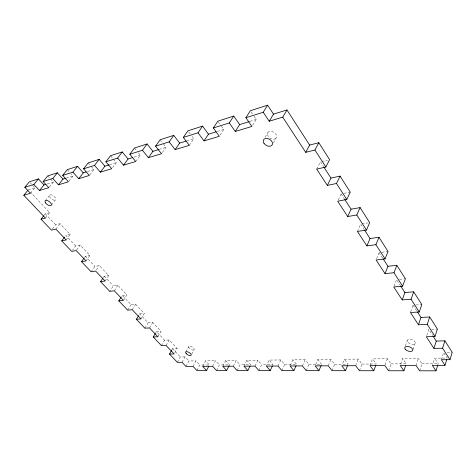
<?xml version="1.0" encoding="UTF-8"?>
<svg xmlns="http://www.w3.org/2000/svg" width="476" height="476" viewBox="0 0 476 476"><rect width="100%" height="100%" fill="white"/><g stroke="black" fill="none" stroke-linecap="round" stroke-linejoin="round"><path stroke-width="0.36" stroke-dasharray="2.38 1.78" d="M441.341 359.761L443.614 352.46L447.22 358.041L434.642 358.19L432.559 364.729M437.825 364.937L438.235 363.634L434.642 358.19M419.665 370.798L421.986 363.729L418.35 358.374L402.595 358.553L400.173 365.52M415.994 365.455L418.35 358.374M426.734 335.407L428.727 329.416L432.69 335.556M413.049 349.479L415.262 342.976M405.421 345.802L407.224 340.632M388.594 370.756L391.034 363.908L387.339 358.731L372.559 358.898L370.03 365.645M410.681 311.839L413.055 305.158L415.245 305.015M385.108 364.896L387.339 358.731M393.991 286.278L396.538 279.59L400.524 285.761M359.445 370.721L361.986 364.08L358.238 359.059L344.356 359.219L342.256 364.455M355.661 365.705L358.238 359.059M332.04 370.685L334.67 364.241L330.885 359.374L317.819 359.523L315.112 365.877M376.641 258.629L379.104 252.607L381.169 252.345M328.22 365.818L330.885 359.374M306.235 370.649L308.936 364.396L305.128 359.672L292.8 359.808L290.033 365.979M302.391 365.925L305.128 359.672M357.434 231.425L360.677 224.077L364.182 229.503M281.893 370.614L284.654 364.539L280.822 359.945L269.184 360.082L266.358 366.08M278.026 366.026L280.822 359.945M258.89 370.584L261.699 364.675L273.016 364.61L269.184 360.082M338.299 199.866L341.161 193.875L343.255 193.464M255.011 366.127L257.861 360.207L261.699 364.675M243.98 366.169L246.842 360.338L257.861 360.207M237.119 370.554L239.969 364.8L250.685 364.741L246.842 360.338M233.24 366.217L236.126 360.457L239.969 364.8M222.786 366.258L225.684 360.576L236.126 360.457M216.479 370.53L219.365 364.925L228.075 364.872M212.605 366.3L215.521 360.695L219.365 364.925M316.695 169.123L320.467 161.84L323.579 166.654M202.687 366.341L205.62 360.808L215.521 360.695M196.891 370.501L199.801 365.038L209.458 364.985L205.62 360.808M193.024 366.383L195.969 360.915L199.801 365.038M191.739 354.061L194.083 349.753A3.13 1.386 28.9 0 0 191.007 346.397A3.13 1.386 28.9 0 0 189.264 348.158A3.13 1.386 28.9 0 0 194.083 349.753M185.938 366.413L188.889 360.998L195.969 360.915M182.04 362.295L185.021 356.875L188.889 360.998M185.759 351.99L188.811 346.463M177.393 362.343L180.38 356.958L185.021 356.875M174.805 352.74L177.179 348.521L169.188 340.001L164.559 340.191L156.425 331.57L155.717 332.772M171.866 349.848L172.544 348.652L177.179 348.521M166.07 345.439L169.188 340.001M161.435 345.594L164.559 340.191M273.426 142.758L276.181 138.04A4.974 3.499 31.4 0 0 271.784 131.447A4.974 3.499 31.4 0 0 268.196 136.35A4.974 3.499 31.4 0 0 276.181 138.04M157.853 336.764L161.049 331.326L152.748 322.478L148.137 322.787L139.688 313.833L138.944 315.035M265.096 137.243L267.905 132.548M149.482 327.928L152.748 322.478M144.871 328.202L148.137 322.787M140.95 318.914L144.287 313.464L135.666 304.271L131.078 304.705L122.296 295.394L121.517 296.602M252.613 125.289L256.231 119.458L253.869 115.971M132.245 309.727L135.666 304.271M127.657 310.126L131.078 304.705M123.367 300.356L126.866 294.894L117.893 285.332L113.342 285.903L109.754 291.33M220.132 135.041L223.756 129.484L221.221 125.932M114.311 290.794L117.893 285.332M105.071 281.042L108.742 275.574L99.401 265.62L94.879 266.34L91.118 271.772M103.387 277.425L104.202 276.217L108.742 275.574M189.293 145.335L193.78 138.736L191.673 135.91M96.473 269.874L99.401 265.62M162.328 152.552L166.029 147.298L162.869 143.234M86.013 260.925L89.869 255.457L80.141 245.086L75.66 245.967L72.501 250.311M84.514 257.462L85.371 256.255L89.869 255.457M76.582 250.007L80.141 245.086M135.719 161.495L140.265 155.253L137.124 151.362M66.152 239.963L70.204 234.501L60.059 223.684L55.627 224.737L52.312 229.075M112.556 167.623L116.281 162.655L110.503 155.723M55.906 229.14L60.059 223.684M89.762 174.942L93.897 169.563L91.041 166.231M45.434 218.091L49.694 212.635L30.767 192.465M51.563 204.906L55.484 199.908A3.76 1.833 37.2 0 0 52.366 195.237A3.76 1.833 37.2 0 0 49.968 197.385A3.76 1.833 37.2 0 0 55.484 199.908M44.018 215.408L45.291 213.778L49.694 212.635M68.883 181.213L72.965 176.019L71.079 173.889M45.309 200.664L49.718 195.124M49.272 187.139L53.342 182.076L47.743 175.918M30.416 193.256L34.909 187.77L31.892 184.527M28.28 189.811L34.909 187.77M47.32 183.932L53.342 182.076M66.319 178.072L72.965 176.019M87.513 171.533L93.897 169.563M109.587 164.72L116.281 162.655M134.161 157.134L140.265 155.253M159.127 149.428L166.029 147.298M186.711 140.914L193.78 138.736M217.502 131.412L223.756 129.484M250.019 121.374L256.231 119.458M321.871 161.507L327.5 160.168M70.204 234.501L65.748 235.459L75.66 245.967M343.958 193.327L350.241 192.09M362.063 223.857L368.299 222.869M381.853 252.262L388.035 251.489M122.296 295.394L126.866 294.894M399.489 279.317L405.391 278.757M139.688 313.833L144.287 313.464M415.976 304.967L421.819 304.575M156.425 331.57L161.049 331.326M431.619 329.297L437.402 329.065M447.19 352.401L452.2 352.317M284.654 364.539L296.625 364.467L292.8 359.808M308.936 364.396L321.615 364.318L317.819 359.523M334.67 364.241L348.123 364.164L344.356 359.219M361.986 364.08L376.284 363.997L372.559 358.898M391.034 363.908L406.26 363.819L402.595 358.553M421.986 363.729L438.235 363.634M45.291 213.778L55.627 224.737M85.371 256.255L94.879 266.34M104.202 276.217L113.342 285.903M172.544 348.652L180.38 356.958M30.387 182.903L31.386 183.986M225.684 360.576L229.527 364.866M67.306 169.623L69.193 171.759M88.179 162.905L90.559 165.678M134.434 148.024L136.677 150.803M160.156 139.748L162.417 142.651M188.722 131.959L191.251 135.345M218.258 121.785L220.793 125.337M251.108 111.902L253.47 115.388M341.161 193.875L344.327 198.778M379.104 252.607L382.722 258.2M413.055 305.158L417.024 311.304M408.14 342.541A4.201 2.243 19.2 0 0 415.03 343.517A4.201 2.243 19.2 0 0 410.568 339.334A4.201 2.243 19.2 0 0 408.14 342.541"/><path stroke-width="0.71" d="M375.784 365.348L373.791 370.739L370.03 365.645L384.858 365.586L388.594 370.756L403.88 370.78L400.173 365.52L415.994 365.455L419.665 370.798L435.986 370.822L432.351 365.384L444.989 365.336L441.341 359.761L449.969 359.678L452.2 352.317L444.893 340.84L436.266 341.084L433.089 336.175M444.989 365.336L446.815 359.368M449.969 359.678L442.585 348.212L444.893 340.84M435.986 370.822L437.623 365.592M442.585 348.212L433.916 348.396L436.266 341.084M433.916 348.396L426.294 336.74L435.01 336.449L437.402 329.065L429.715 316.98L420.992 317.444L417.422 311.917M435.01 336.449L427.234 324.382L429.715 316.98M427.234 324.382L418.469 324.781L420.992 317.444M403.88 370.78L405.784 365.211M418.469 324.781L410.443 312.506L419.249 311.982L421.819 304.575L413.715 291.842L404.909 292.55L400.923 286.379M419.249 311.982L411.05 299.255L413.715 291.842M411.05 299.255L402.202 299.898L404.909 292.55M402.625 286.177L405.391 278.757L396.835 265.31L387.94 266.286L385.036 273.64L393.967 272.73L402.625 286.177L393.735 286.951L402.202 299.898M393.967 272.73L396.835 265.31M321.08 365.592L318.95 370.667L315.112 365.877L328.22 365.818L332.04 370.685L345.534 370.703L347.605 365.473M385.036 273.64L376.094 259.967L385.066 258.908L388.035 251.489L378.991 237.274L370.019 238.541L366.895 245.896L375.903 244.688L378.991 237.274M366.895 245.896L357.434 231.425L366.478 230.057L369.685 222.649L360.106 207.59L351.062 209.196L347.694 216.532L337.668 201.193L346.784 199.474L350.241 192.09L340.078 176.126L330.969 178.095L327.339 185.402L316.695 169.123L325.87 167.011L329.606 159.668L318.807 142.699L309.644 145.085L305.717 152.338L282.72 117.156L286.963 109.974L309.644 145.085M272.397 365.937L270.231 370.602L266.358 366.08L278.026 366.026L281.893 370.614L293.888 370.631L296.078 365.699M347.694 216.532L356.774 214.991L360.106 207.59M229.212 365.497L226.659 370.542L222.786 366.258L233.24 366.217L237.119 370.554L247.853 370.572L250.055 366.038M327.339 185.402L336.484 183.486L340.078 176.126M171.527 350.449L169.492 354.043L177.393 362.343L182.04 362.295L185.938 366.413L193.024 366.383L196.891 370.501L206.56 370.512L208.815 366.211M305.717 152.338L314.922 150.011L318.807 142.699M169.492 354.043L174.127 353.948L166.07 345.439L161.435 345.594L153.23 336.978L155.36 333.373M273.51 114.127L267.607 105.178L263.228 112.259L269.22 121.225L273.51 114.127L286.963 109.974M153.23 336.978L157.853 336.764L149.482 327.928L144.871 328.202L136.344 319.253L138.576 315.636M235.269 131.465L239.66 124.575L233.74 116.073L229.271 122.951L235.269 131.465L251.887 126.455L245.89 117.715L250.316 110.741L267.607 105.178M136.344 319.253L140.95 318.914L132.245 309.727L127.657 310.126L118.792 300.82L121.13 297.202M208.47 134.202L202.562 126.104L198.022 132.786L204.008 140.896L208.47 134.202L216.116 131.84M204.008 140.896L219.323 136.279L213.325 127.967L217.835 121.19L233.74 116.073M118.792 300.82L123.367 300.356L114.311 290.794L109.754 291.33L100.531 281.649L102.977 278.032M100.531 281.649L105.071 281.042L95.64 271.088L91.118 271.772L81.515 261.693L86.013 260.925L76.19 250.554L71.715 251.399L61.701 240.892L66.152 239.963L55.906 229.14L51.485 230.158L41.043 219.198L45.434 218.091L23.8 195.249L30.416 193.256L24.829 187.306L33.855 184.468L39.478 190.519L48.82 187.705L43.167 181.535L52.776 178.512L58.471 184.795L68.425 181.79L62.701 175.382L72.959 172.157L78.713 178.684L89.351 175.477L83.562 168.819L94.528 165.368L100.347 172.163L111.729 168.73L105.88 161.792L117.637 158.091L123.51 165.178L135.719 161.495L129.817 154.26L142.449 150.279L148.375 157.675L161.501 153.718L155.557 146.156L169.17 141.872L175.132 149.607L189.293 145.335L183.314 137.415L187.877 130.829L202.562 126.104M175.132 149.607L179.642 143.097L186.003 141.134M169.17 141.872L173.752 135.374L179.642 143.097M81.515 261.693L84.085 258.069M155.557 146.156L160.156 139.748L173.752 135.374M148.375 157.675L152.909 151.344L158.437 149.642M142.449 150.279L147.06 143.96L152.909 151.344M129.817 154.26L134.434 148.024L147.06 143.96M123.51 165.178L128.062 159.014L132.81 157.55M61.701 240.892L64.534 237.09M117.637 158.091L122.261 151.945L128.062 159.014M100.347 172.163L104.898 166.166L108.915 164.928M105.88 161.792L110.503 155.723L122.261 151.945M94.528 165.368L99.151 159.377L104.898 166.166M78.713 178.684L83.258 172.842L86.096 171.967M83.562 168.819L88.179 162.905L99.151 159.377M41.043 219.198L43.59 215.949M72.959 172.157L77.57 166.32L83.258 172.842M58.471 184.795L62.993 179.101L65.652 178.28M62.701 175.382L67.306 169.623L77.57 166.32M52.776 178.512L57.37 172.818L62.993 179.101M39.478 190.519L43.982 184.968L45.988 184.349M43.167 181.535L47.743 175.918L57.37 172.818M23.8 195.249L27.828 190.358M33.855 184.468L38.419 178.916L43.982 184.968M24.829 187.306L29.381 181.826L38.419 178.916M183.314 137.415L198.022 132.786M213.325 127.967L229.271 122.951M245.89 117.715L263.228 112.259M239.66 124.575L249.329 121.588M269.22 121.225L282.72 117.156M226.659 370.542L216.479 370.53L212.605 366.3L202.687 366.341L206.56 370.512M270.231 370.602L258.89 370.584L255.011 366.127L243.98 366.169L247.853 370.572M318.95 370.667L306.235 370.649L302.391 365.925L290.033 365.979L293.888 370.631M373.791 370.739L359.445 370.721L355.661 365.705L341.732 365.764L345.534 370.703M323.966 167.255L330.969 178.095M344.725 199.39L351.062 209.196M364.568 230.104L370.019 238.541M383.12 258.825L387.94 266.286M314.922 150.011L325.87 167.011M336.484 183.486L346.784 199.474M356.774 214.991L366.478 230.057M375.903 244.688L385.066 258.908M264.013 143.383A5.01 3.481 31.4 0 0 272.046 145.12A5.01 3.481 31.4 0 0 267.589 138.51A5.01 3.481 31.4 0 0 264.013 143.383M45.583 202.919A3.784 1.815 37 0 0 51.122 205.459A3.784 1.815 37 0 0 47.963 200.795A3.784 1.815 37 0 0 45.583 202.919M186.223 353.674A3.142 1.368 28.9 0 0 191.066 355.292A3.142 1.368 28.9 0 0 187.96 351.942A3.142 1.368 28.9 0 0 186.223 353.674M405.671 349.646A4.23 2.225 19.4 0 0 412.597 350.663A4.23 2.225 19.4 0 0 408.093 346.474A4.23 2.225 19.4 0 0 405.671 349.646"/></g></svg>
